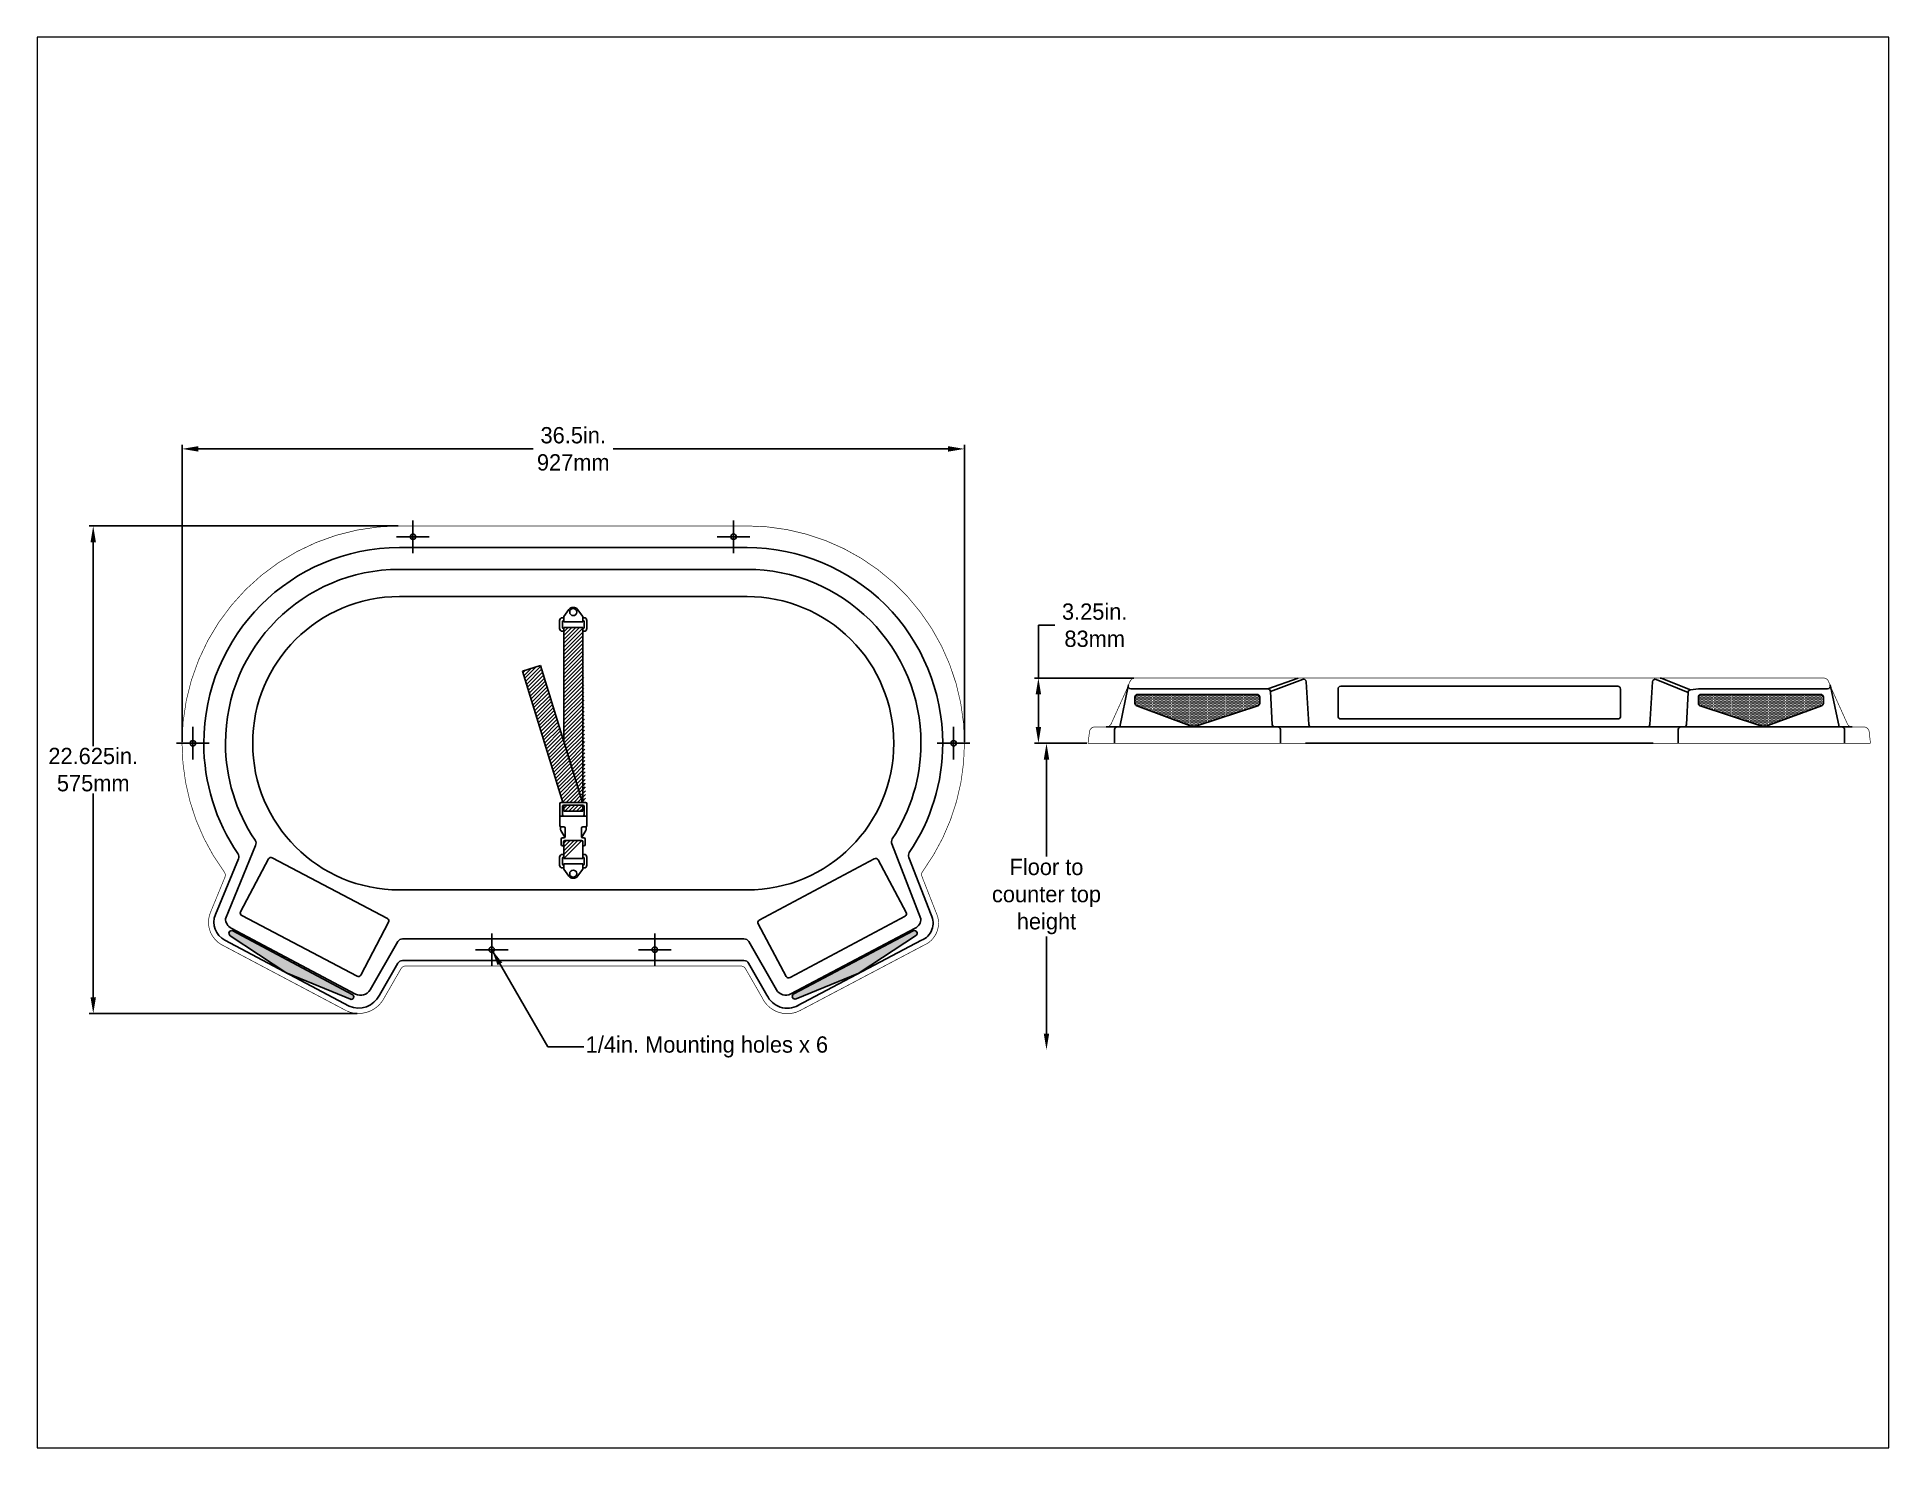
# Paper-space layout 'Sheet1' of a CAD drawing. Extents: x 1.05 to 9.45, y 0.8 to 7.2.
# The model-space entities are those that its viewports show. They can reach past a viewport. Long polylines and large blocks are cut down to what shows.
import ezdxf

# ---------------------------------------------------------------- set-up
doc = ezdxf.new("R2010")
doc.units = 0
doc.header["$MEASUREMENT"] = 0
doc.layers.get('0').update_dxf_attribs({"linetype": 'CONTINUOUS'})
doc.layers.get('DEFPOINTS').update_dxf_attribs({"linetype": 'CONTINUOUS'})
doc.dimstyles.get("Standard").update_dxf_attribs({"dimtxt": 0.18, "dimasz": 0.18, "dimexe": 0.18, "dimexo": 0.0625, "dimgap": 0.09, "dimtad": 0, "dimtih": 1, "dimtoh": 1, "dimdec": 4, "dimzin": 0, "dimdsep": 46, "dimtxsty": 'Standard', "dimcen": 0.09, "dimadec": 0, "dimazin": 0, "dimtfac": 1, "dimtdec": 4, "dimtofl": 0, "dimtmove": 0, "dimatfit": 3, "dimfxl": 1, "dimtolj": 1, "dimtzin": 0, "dimarcsym": 0})
pattern_1 = [(45, (0, 0), (-0.08838834764831843, 0.08838834764831845), [])]
pattern_2 = [(0, (41.68724678335843, 21.06563347981003), (0.03125, 0.0625), [0, -0.0625])]
pattern_3 = [(0, (0, 0), (0.03125, 0.0625), [0, -0.0625])]

# ---------------------------------------------------------------- blocks, each defined once
blk = doc.blocks.new('*D0')
at = {"color": 0, "lineweight": -2}
for p, q in [((0.06684206351361865, 9.91262593432341), (0.06684206351361865, 23.57342329522304)), ((0.8168420635136187, 23.39342329522304), (16.22684206351362, 23.39342329522304)), ((35.31684206351361, 23.39342329522304), (19.90684206351361, 23.39342329522304)), ((36.06684206351361, 9.912625934323398), (36.06684206351361, 23.57342329522304))]:
    blk.add_line(p, q, dxfattribs=at)
at = {"color": 0}
for points in [[(0.8168420635136187, 23.51842329522304), (0.8168420635136187, 23.26842329522304), (0.06684206351361865, 23.39342329522304)], [(35.31684206351361, 23.26842329522304), (35.31684206351361, 23.51842329522304), (36.06684206351361, 23.39342329522304)]]:
    blk.add_solid(points, dxfattribs=at)
at = {"layer": 'DEFPOINTS', "color": 0}
for p in [(36.06684206351361, 23.39342329522304), (0.06684206351361865, 9.85012593432341), (36.06684206351361, 9.850125934323398)]:
    blk.add_point(p, dxfattribs=at)
at = {"color": 0, "insert": (18.06684206351362, 23.39342329522304), "char_height": 0.75, "attachment_point": 5}
blk.add_mtext('\\A1;36.5in.\\P927mm', dxfattribs=at)
blk = doc.blocks.new('*D1')
at = {"color": 0, "lineweight": -2}
for p, q in [((10.00434206351362, 19.85012593432341), (-4.199246982344738, 19.85012593432341)), ((-4.019246982344739, 19.10012593432341), (-4.01924698234474, 9.723159250569925)), ((-4.019246982344741, -1.833807433183558), (-4.01924698234474, 7.543159250569923)), ((8.12759617860205, -2.583807433183559), (-4.19924698234474, -2.583807433183558))]:
    blk.add_line(p, q, dxfattribs=at)
at = {"color": 0}
for points in [[(-3.894246982344739, 19.10012593432341), (-4.144246982344739, 19.10012593432341), (-4.019246982344739, 19.85012593432341)], [(-4.144246982344741, -1.833807433183558), (-3.894246982344741, -1.833807433183558), (-4.019246982344741, -2.583807433183558)]]:
    blk.add_solid(points, dxfattribs=at)
at = {"layer": 'DEFPOINTS', "color": 0}
for p in [(10.06684206351362, 19.85012593432341), (-4.019246982344741, -2.583807433183558), (8.19009617860205, -2.583807433183559)]:
    blk.add_point(p, dxfattribs=at)
at = {"color": 0, "insert": (-4.01924698234474, 8.633159250569925), "char_height": 0.75, "attachment_point": 5}
blk.add_mtext('\\A1;22.625in.\\P575mm', dxfattribs=at)
blk = doc.blocks.new('*D2')
at = {"color": 0, "lineweight": -2}
for p, q in [((40.21948654336308, 15.27791587892276), (39.46948654336308, 15.27791587892276)), ((39.46948654336308, 15.27791587892276), (39.46948654336308, 12.85012593432341)), ((43.85405711914417, 12.85012593432341), (39.28948654336308, 12.85012593432341)), ((39.46948654336308, 10.60012593432341), (39.46948654336308, 12.10012593432341)), ((41.69158884687205, 9.85012593432341), (39.28948654336308, 9.85012593432341))]:
    blk.add_line(p, q, dxfattribs=at)
at = {"color": 0}
for points in [[(39.59448654336308, 12.10012593432341), (39.34448654336308, 12.10012593432341), (39.46948654336308, 12.85012593432341)], [(39.34448654336308, 10.60012593432341), (39.59448654336308, 10.60012593432341), (39.46948654336308, 9.85012593432341)]]:
    blk.add_solid(points, dxfattribs=at)
at = {"layer": 'DEFPOINTS', "color": 0}
for p in [(39.84448654336308, 12.85012593432341), (43.91655711914417, 12.85012593432341), (41.75408884687205, 9.85012593432341)]:
    blk.add_point(p, dxfattribs=at)
at = {"color": 0, "insert": (42.05948654336308, 15.27791587892276), "char_height": 0.75, "attachment_point": 5}
blk.add_mtext('\\A1;3.25in.\\P83mm', dxfattribs=at)

msp = doc.modelspace()

# ---------------------------------------------------------------- hatches: boundary and pattern name
h = msp.add_hatch()
h.set_pattern_fill('ANSI31', color=256, style=0)
h.set_pattern_definition(pattern_1)
edge = h.paths.add_edge_path()
edge.add_line((18.63293347917404, 7.126923176644091), (18.07043347917404, 7.126923176644091))
edge.add_line((18.50434206351361, 7.126923176644089), (18.50434206351362, 15.17684969750977))
edge.add_line((18.49813236481043, 7.12692317664409), (17.62934206351361, 9.95170505756538))
edge.add_line((17.62934206351362, 15.17684969750977), (17.62934206351362, 9.951705057565386))
edge.add_line((18.50434206351362, 15.17684969750977), (17.62934206351362, 15.17684969750977))
h = msp.add_hatch()
h.set_pattern_fill('ANSI31', color=256, style=0)
h.set_pattern_definition(pattern_1)
edge = h.paths.add_edge_path()
edge.add_line((15.72506094635811, 13.16313573567563), (16.5613970043048, 13.42036520167474))
edge.add_line((16.5613970043048, 13.42036520167474), (18.49695486987427, 7.127241554542735))
edge.add_line((17.58160141052128, 7.12692317664409), (15.72506094635811, 13.16313573567563))
edge.add_line((17.50793347917404, 7.126923176644091), (18.07043347917404, 7.126923176644091))
edge.add_line((18.63293347917404, 7.126923176644091), (18.07043347917404, 7.126923176644091))
h = msp.add_hatch()
h.set_pattern_fill('DOTS', color=256, style=0)
h.set_pattern_definition(pattern_2)
edge = h.paths.add_edge_path()
edge.add_arc((49.5285673245276, 11.6908523862269), 0.125, 288.0548383541583, 360)
edge.add_line((49.6535673245276, 11.6908523862269), (49.6535673245276, 11.97512593432341))
edge.add_arc((49.5285673245276, 11.97512593432341), 0.125, 0, 90)
edge.add_line((49.5285673245276, 12.10012593432341), (44.03764499621911, 12.10012593432341))
edge.add_arc((44.03764499621911, 11.97512593432341), 0.125, 90, 180)
edge.add_line((43.91264499621911, 11.97512593432341), (43.91264499621911, 11.68682574074436))
edge.add_arc((44.03764499621911, 11.68682574074436), 0.125, 180, 249.4902338966621)
edge.add_line((43.99384911714879, 11.56974918042395), (46.42204119819706, 10.66141358831151))
edge.add_arc((46.59722471447837, 11.12971982959313), 0.5, 249.490233896662, 288.0548383541583)
edge.add_line((46.75218827360028, 10.65433967083145), (49.56730821430807, 11.57200734653648))
h = msp.add_hatch()
h.set_pattern_fill('DOTS', color=256, style=0)
h.set_pattern_definition(pattern_2)
edge = h.paths.add_edge_path()
edge.add_arc((72.85845770799443, 11.12955338608332), 0.5, 251.7584332523809, 290.1921223079256)
edge.add_line((73.03104228837829, 10.66028314132692), (75.50469053291492, 11.57002235678091))
edge.add_arc((75.46154438781896, 11.68733991797001), 0.125, 290.1921223079256, 360)
edge.add_line((75.58654438781896, 11.68733991797001), (75.58654438781896, 11.97512593432341))
edge.add_arc((75.46154438781896, 11.97512593432341), 0.125, 0, 90)
edge.add_line((75.46154438781896, 12.10012593432341), (69.95837347532473, 12.10012593432341))
edge.add_arc((69.95837347532473, 11.97512593432341), 0.125, 90, 180)
edge.add_line((69.83337347532473, 11.97512593432341), (69.83337347532473, 11.69054176033912))
edge.add_arc((69.95837347532473, 11.69054176033912), 0.125, 180, 251.758433252381)
edge.add_line((69.91924547298007, 11.57182360910471), (72.70194569861576, 10.65468078114569))
h = msp.add_hatch()
h.set_pattern_fill('ANSI31', color=256, style=0)
h.set_pattern_definition(pattern_1)
edge = h.paths.add_edge_path()
edge.add_line((18.07043347917404, 7.001923176644091), (17.63293347917404, 7.001923176644091))
edge.add_line((18.07043347917404, 7.001923176644091), (18.50793347917404, 7.001923176644091))
edge.add_line((18.50434206351362, 6.724755173156822), (18.50434206351362, 7.001923176644092))
edge.add_line((18.50434206351362, 6.724755173156822), (17.62934206351362, 6.724755173156822))
edge.add_line((17.62934206351362, 7.001819905192582), (17.62934206351362, 6.724755173156821))
h = msp.add_hatch()
h.set_pattern_fill('ANSI31', color=256, style=0)
h.set_pattern_definition(pattern_1)
edge = h.paths.add_edge_path()
edge.add_line((18.44923278872506, 5.37692317664409), (18.07043347917404, 5.376923176644092))
edge.add_arc((18.44923278872506, 5.314423176644091), 0.0625, 0, 89.9999999999999)
edge.add_arc((17.68565853188807, 5.314423176644091), 0.0625, 90.0000000000001, 180)
edge.add_line((17.68565853188807, 5.376923176644091), (18.07043347917404, 5.376923176644092))
edge.add_line((17.62934206351362, 5.341528626093039), (17.62934206351362, 4.550520878442106))
edge.add_line((18.50434206351361, 4.550520878442106), (18.50434206351361, 5.343905677085529))
edge.add_line((17.62934206351362, 4.550520878442107), (18.50434206351362, 4.550520878442107))
h = msp.add_hatch()
h.set_pattern_fill('DOTS', color=256, style=0)
h.set_pattern_definition(pattern_3)
edge = h.paths.add_edge_path()
edge.add_arc((2.352011069226758, 1.102986498100257), 0.125, 62.01158404600768, 152.1142367835169)
edge.add_arc((2.350398212860685, 1.099938511338922), 0.125, 152.1142367835172, 236.5935065298165)
edge.add_line((4.890344038660587, -0.7249992966521565), (2.281576293874387, 0.9955903275164745))
edge.add_line((7.8183461094234, -1.931746371322906), (4.907350967420974, -0.7339985920777456))
edge.add_arc((7.856396715852052, -1.839268528839358), 0.1, 247.634967037212, 332.1142367835151)
edge.add_arc((7.841320541169166, -1.814307682558074), 0.125, 332.1142367835153, 422.0115840460077)
edge.add_line((2.41067269911101, 1.213366809656816), (7.899982171053418, -1.703927371001515))
edge.add_arc((4.945401573849626, -0.6415207495941982), 0.1, 236.5935065298166, 247.634967037212)
h = msp.add_hatch()
h.set_pattern_fill('DOTS', color=256, style=0)
h.set_pattern_definition(pattern_3)
edge = h.paths.add_edge_path()
edge.add_line((28.21283520427264, -1.683315200622267), (33.71188783167631, 1.215571485039031))
edge.add_arc((28.2711266919663, -1.793891429814887), 0.125, 117.7964545354199, 207.8991072729292)
edge.add_arc((28.27274025815779, -1.796939040862991), 0.125, 207.8991072729295, 292.3783770192288)
edge.add_line((31.2100559523677, -0.7227419855785315), (28.3203304372518, -1.912525263458078))
edge.add_line((31.2100559523677, -0.7227419855785315), (31.22706078475148, -0.7137387295221038))
edge.add_line((33.8543745801195, 1.019960979227154), (31.22706078475148, -0.7137387295221038))
edge.add_arc((33.79929760446053, 1.103426701246788), 0.1, 303.4198375266243, 387.8991072729274)
edge.add_arc((33.77017931936997, 1.104995255846417), 0.125, 27.89910727292751, 117.7964545354199)

# ---------------------------------------------------------------- linework, layer by layer
for p, q in [((10.69184206351362, 18.60012593432341), (10.69184206351362, 20.10012593432341)), ((25.44184206351362, 18.60012593432341), (25.44184206351362, 20.10012593432341)), ((9.941842063513615, 19.35012593432341), (11.44184206351362, 19.35012593432341)), ((26.06684206351361, 18.85012593432341), (10.06684206351362, 18.85012593432341)), ((24.69184206351362, 19.35012593432341), (26.19184206351362, 19.35012593432341)), ((26.06684206351361, 17.85012593432341), (10.06684206351362, 17.85012593432341)), ((26.06684206351361, 16.60012593432341), (10.06684206351362, 16.60012593432341)), ((17.44184206351362, 15.50102916579137), (17.44184206351362, 15.12602916579137)), ((17.62934206351362, 15.62602916579137), (17.56684206351362, 15.62602916579137)), ((17.56684206351362, 15.43852916579137), (17.56684206351361, 15.18852916579137)), ((17.62934206351362, 15.68852916579137), (17.86800982493307, 16.00167045220858)), ((17.62934206351362, 15.43852916579137), (17.62934206351362, 15.68852916579137)), ((18.50434206351362, 15.43852916579137), (17.62934206351362, 15.43852916579137)), ((18.26567430209416, 16.00167045220858), (18.50434206351362, 15.68852916579137)), ((18.50434206351362, 15.43852916579137), (18.50434206351362, 15.68852916579137)), ((18.56684206351362, 15.62602916579137), (18.50434206351362, 15.62602916579137)), ((18.56684206351362, 15.18852916579137), (18.56684206351362, 15.43852916579137)), ((18.69184206351362, 15.12602916579137), (18.69184206351362, 15.50102916579137)), ((17.56684206351362, 15.00102916579137), (17.62934206351362, 15.00102916579137)), ((17.62934206351362, 15.17684969750977), (17.62934206351362, 9.951705057565386)), ((18.50434206351362, 15.17684969750977), (17.62934206351362, 15.17684969750977)), ((18.50434206351361, 7.126923176644089), (18.50434206351362, 15.17684969750977)), ((18.50434206351362, 15.00102916579137), (18.56684206351362, 15.00102916579137)), ((15.72506094635811, 13.16313573567563), (16.5613970043048, 13.42036520167474)), ((17.58160141052128, 7.12692317664409), (15.72506094635811, 13.16313573567563)), ((16.5613970043048, 13.42036520167474), (18.49695486987427, 7.127241554542735)), ((50.01913673967417, 12.35012593432341), (51.4205917619711, 12.85012593432341)), ((50.14392826744014, 12.23234220744973), (51.61669652982181, 12.79021062106668)), ((69.36147925384721, 12.19033011006308), (67.89400317070577, 12.78504702764152)), ((69.47186335078433, 12.30805340315756), (68.1162129732878, 12.84144603537134)), ((43.599211871897, 12.47512593432341), (43.22214079668019, 10.60012593432341)), ((50.01913673967417, 12.35012593432341), (43.724211871897, 12.35012593432341)), ((43.91264499621911, 11.97512593432341), (43.91264499621911, 11.68682574074436)), ((49.5285673245276, 12.10012593432341), (44.03764499621911, 12.10012593432341)), ((49.6535673245276, 11.97512593432341), (49.6535673245276, 11.6908523862269)), ((50.14392826744014, 12.23234220744973), (50.23150279337781, 10.71790966119709)), ((51.78571780874645, 12.68133062013463), (51.91192147791317, 10.71711104791251)), ((53.25408884687204, 11.0943457921806), (53.25408884687204, 12.3443457921806)), ((53.37908884687204, 12.4693457921806), (59.75408884687205, 12.4693457921806)), ((59.75408884687205, 12.4693457921806), (66.12908884687204, 12.4693457921806)), ((66.25408884687204, 12.3443457921806), (66.25408884687204, 11.0943457921806)), ((67.72231114132514, 12.67721285278348), (67.59638782776655, 10.71711204421599)), ((69.36147925384721, 12.19033011006308), (69.28557485243454, 10.71868724255522)), ((69.47186335078433, 12.30805340315756), (69.83337347532473, 12.35012593432341)), ((75.78396582184709, 12.35012593432341), (69.83337347532473, 12.35012593432341)), ((69.83337347532473, 11.97512593432341), (69.83337347532473, 11.69054176033912)), ((75.46154438781896, 12.10012593432341), (69.95837347532473, 12.10012593432341)), ((75.58654438781896, 11.97512593432341), (75.58654438781896, 11.68733991797001)), ((75.90896582184709, 12.47512593432341), (76.31173990245867, 10.60012593432341)), ((43.99384911714879, 11.56974918042395), (46.42204119819706, 10.66141358831151)), ((46.75218827360028, 10.65433967083145), (49.56730821430807, 11.57200734653648)), ((69.91924547298007, 11.57182360910471), (72.70194569861576, 10.65468078114569)), ((73.03104228837829, 10.66028314132692), (75.50469053291492, 11.57002235678091)), ((0.5668420635136187, 9.10012593432341), (0.5668420635136187, 10.60012593432341)), ((35.56684206351361, 9.100125934323412), (35.56684206351361, 10.60012593432341)), ((42.59162057459994, 10.60012593432341), (76.91655711914416, 10.60012593432341)), ((42.97214079668019, 10.47512593432341), (42.97214079668019, 9.850125934323408)), ((43.22214079668019, 10.60012593432341), (43.09714079668019, 10.60012593432341)), ((50.35629432114379, 10.60012593432341), (50.48129432114379, 10.60012593432341)), ((50.60629432114379, 10.47512593432341), (50.60629432114379, 9.85012593432341)), ((52.03666425965151, 10.60012593432341), (67.4716449820184, 10.60012593432341)), ((66.12908884687204, 10.9693457921806), (53.37908884687204, 10.9693457921806)), ((68.91074078958184, 10.47512593432341), (68.91074078958184, 9.850125934323412)), ((69.16074078958184, 10.60012593432341), (69.03574078958184, 10.60012593432341)), ((76.31173990245867, 10.60012593432341), (76.43673990245867, 10.60012593432342)), ((76.56173990245867, 10.47512593432342), (76.56173990245867, 9.850125934323412)), ((-0.1831579364863813, 9.85012593432341), (1.316842063513619, 9.85012593432341)), ((3.316842063513619, 9.850125934323408), (3.316842063513619, 9.850125934323408)), ((18.49813236481043, 7.12692317664409), (17.62934206351361, 9.95170505756538)), ((32.81684206351361, 9.850125934323408), (32.81684206351361, 9.850125934323401)), ((34.81684206351361, 9.850125934323412), (36.31684206351361, 9.850125934323412)), ((51.75408884687207, 9.85012593432341), (67.75408884687201, 9.850125934323412)), ((17.44543347917404, 7.064423176644091), (17.44543347917404, 6.064423176644092)), ((17.50793347917404, 7.126923176644091), (18.07043347917404, 7.126923176644091)), ((17.57043347917404, 6.939423176644091), (17.57043347917404, 6.564423176644091)), ((17.62934206351362, 7.001819905192582), (17.62934206351362, 6.724755173156821)), ((18.07043347917404, 7.001923176644091), (17.63293347917404, 7.001923176644091)), ((18.63293347917404, 7.126923176644091), (18.07043347917404, 7.126923176644091)), ((18.07043347917404, 7.001923176644091), (18.50793347917404, 7.001923176644091)), ((18.50434206351362, 6.724755173156822), (18.50434206351362, 7.001923176644092)), ((18.57043347917404, 6.939423176644091), (18.57043347917404, 6.564423176644091)), ((18.69543347917404, 7.064423176644091), (18.69543347917404, 6.064423176644092)), ((17.63293347917404, 6.501923176644091), (17.44543347917404, 6.501923176644089)), ((17.48686671020383, 6.001923176644091), (17.48686671020383, 5.87007896878855)), ((17.50793347917404, 6.001923176644092), (17.63293347917404, 6.001923176644091)), ((17.57043347917404, 6.778031735079793), (17.62934206351362, 6.778031735079793)), ((18.50434206351362, 6.724755173156822), (17.62934206351362, 6.724755173156822)), ((17.63293347917404, 6.501923176644091), (18.07043347917404, 6.501923176644091)), ((18.50793347917404, 6.501923176644091), (18.07043347917404, 6.501923176644091)), ((18.50434206351362, 6.778031735079793), (18.57043347917404, 6.778031735079793)), ((18.50793347917404, 6.501923176644091), (18.69543347917404, 6.501923176644089)), ((18.63293347917404, 6.001923176644092), (18.50793347917404, 6.001923176644091)), ((18.65400024814426, 6.001923176644091), (18.65400024814426, 5.87007896878855)), ((2.066842063513619, 1.776235060535155), (3.45317854705281, 5.149682185757022)), ((17.495637083465, 5.838151281579696), (17.68159821009247, 5.525205910489535)), ((17.51372549562755, 5.439423176644091), (17.51372549562755, 5.189423176644089)), ((17.63293347917404, 5.501923176644091), (17.57622549562755, 5.501923176644091)), ((17.57622549562755, 5.126923176644089), (17.62315853188806, 5.126923176644089)), ((17.62315853188807, 5.18942317664409), (17.62315853188807, 5.314423176644091)), ((17.62315853188807, 5.18942317664409), (17.62315853188807, 5.126923176644089)), ((17.62934206351362, 5.341528626093039), (17.62934206351362, 4.550520878442106)), ((17.68565853188807, 5.376923176644091), (18.07043347917404, 5.376923176644092)), ((17.69543347917404, 5.939423176644091), (17.69543347917404, 5.564423176644091)), ((18.44923278872506, 5.37692317664409), (18.07043347917404, 5.376923176644092)), ((18.44543347917404, 5.939423176644091), (18.44543347917404, 5.564423176644091)), ((18.64522987488308, 5.838151281579696), (18.45926874825562, 5.525205910489535)), ((18.50434206351361, 5.501923176644091), (18.55866582498557, 5.501923176644091)), ((18.50434206351361, 4.550520878442106), (18.50434206351361, 5.343905677085529)), ((18.51173278872506, 5.18942317664409), (18.51173278872506, 5.314423176644091)), ((18.51173278872506, 5.18942317664409), (18.51173278872506, 5.126923176644089)), ((18.55866582498557, 5.126923176644089), (18.51173278872506, 5.126923176644089)), ((18.62116582498557, 5.439423176644091), (18.62116582498557, 5.189423176644089)), ((34.06684206351361, 1.776682267726027), (32.7207714088616, 5.216406883498997)), ((1.60437136003462, 1.966289916888893), (2.660665572273866, 4.536627433052403)), ((2.761199375042791, 2.091310086708911), (4.042643763282998, 4.524497354439795)), ((4.211490656736229, 4.576849303507553), (9.520262877239976, 1.780970638256194)), ((17.44184206351362, 4.611312176458894), (17.44184206351362, 4.236312176458894)), ((17.62934206351362, 4.736312176458894), (17.56684206351362, 4.736312176458894)), ((17.56684206351362, 4.548812176458894), (17.56684206351362, 4.298812176458894)), ((17.62934206351362, 4.550520878442107), (18.50434206351362, 4.550520878442107)), ((17.62934206351362, 4.298812176458894), (18.50434206351362, 4.298812176458894)), ((17.62934206351362, 4.298812176458894), (17.62934206351362, 4.048812176458894)), ((18.56684206351362, 4.736312176458894), (18.50434206351362, 4.736312176458894)), ((18.50434206351362, 4.298812176458894), (18.50434206351362, 4.048812176458894)), ((18.56684206351362, 4.298812176458894), (18.56684206351362, 4.548812176458894)), ((18.69184206351362, 4.236312176458894), (18.69184206351362, 4.611312176458894)), ((26.6273236569652, 1.71052040170786), (31.92018827748122, 4.536397983785642)), ((32.08932874003526, 4.485002420484848), (33.38452263182091, 2.059106136081671)), ((34.53245925213685, 1.958892678127286), (33.50362420905426, 4.587959147283676)), ((17.56684206351362, 4.111312176458894), (17.62934206351362, 4.111312176458894)), ((17.86800982493307, 3.735670890041686), (17.62934206351362, 4.048812176458894)), ((18.50434206351362, 4.048812176458894), (18.26567430209416, 3.735670890041686)), ((18.50434206351362, 4.111312176458894), (18.56684206351362, 4.111312176458894)), ((10.06684206351362, 3.100125934323408), (26.06684206351361, 3.100125934323408)), ((8.122323544614295, -0.8734154719956795), (2.813551324110549, 1.922463193255679)), ((33.33312706852011, 1.88996567352763), (28.0402624480041, -0.9359119085501524)), ((2.241525835049388, 1.161450273455358), (2.239912978683315, 1.158402286694023)), ((4.890344038660587, -0.7249992966521565), (2.281576293874387, 0.9955903275164746)), ((2.332986962093196, 1.334294123825685), (8.048475977599407, -1.690083462329436)), ((2.41067269911101, 1.213366809656816), (7.899982171053418, -1.703927371001515)), ((9.572614826307733, 1.612123744802962), (8.291170438067526, -0.821063522927922)), ((14.31684206351362, -0.3998740656765919), (14.31684206351362, 1.100125934323408)), ((21.81684206351362, -0.3998740656765915), (21.81684206351362, 1.100125934323408)), ((27.87112198545006, -0.8845163452493559), (26.57592809366441, 1.541379939153822)), ((33.80011703903725, 1.334434841736406), (28.08045363709558, -1.682551265318342)), ((28.21283520427264, -1.683315200622267), (33.71188783167631, 1.215571485039032)), ((33.8543745801195, 1.019960979227154), (31.22706078475148, -0.7137387295221038)), ((33.88065093447101, 1.1634847613749), (33.88767489654136, 1.150218305669575)), ((2.040668085317667, 0.7818679529388478), (7.756157100823879, -2.242509633216274)), ((9.994730516324395, 0.7248299265180335), (8.715685042106463, -1.497550510009217)), ((10.21140749786771, 0.8501259343234082), (25.92229467377303, 0.8501259343234081)), ((13.56684206351362, 0.3501259343234081), (15.06684206351362, 0.3501259343234081)), ((21.06684206351362, 0.3501259343234085), (22.56684206351362, 0.3501259343234085)), ((26.13895816287173, 0.7248533671181971), (27.41385168337454, -1.489758704918299)), ((34.09171075844181, 0.7816255592493807), (28.37204735650013, -2.235360547805367)), ((7.8183461094234, -1.931746371322906), (4.907350967420974, -0.7339985920777458)), ((9.996096641158081, -0.2751700734819668), (9.149039005193096, -1.746958494398467)), ((18.06685108582037, -0.1498740656765918), (10.2127736227014, -0.1498740656765918)), ((18.06685108582037, -0.1498740656765918), (25.92103665283769, -0.1498740656765918)), ((26.13770014193639, -0.2751466328818032), (26.98052470517715, -1.739213570507878)), ((31.2100559523677, -0.7227419855785315), (28.3203304372518, -1.912525263458078)), ((31.2100559523677, -0.7227419855785315), (31.22706078475148, -0.7137387295221038)), ((7.951805775346535, -1.872771457913178), (7.944784903193947, -1.886039549123441)), ((28.16065507686525, -1.852380935343374), (28.16226864305675, -1.855428546391481))]:
    msp.add_line(p, q)
at = {"color": 0, "linetype": 'ByBlock'}
for p, q in [((39.88698532672575, 9.85012593432341), (40.02130203904058, 9.85012593432341)), ((39.84130203904058, 9.10012593432341), (39.84130203904058, 4.635772651263296)), ((39.84130203904058, -3.508580631796817), (39.84130203904058, 0.9557726512632958))]:
    msp.add_line(p, q, dxfattribs=at)
at = {"const_width": 0.03}
for points in [[(2.009994251614392, 3.926680709127631, -0.1598319764707735), (0.06684206351361865, 9.85012593432341, -0.414213562373095), (10.06684206351362, 19.85012593432341), (26.06684206351361, 19.85012593432341, -0.4142135623730953), (36.06684206351361, 9.850125934323398, -0.1589447161300881), (34.14414328900594, 3.95460179200492, 0.2562782769130295), (34.11326722533163, 3.716108483246328), (34.76526784644846, 2.049997883327916)], [(43.91655711914417, 12.85012593432341, 0.296391537363743), (43.6881042319891, 12.70166055083678), (43.60998542831947, 12.52589324258009, 0.1049387573097413), (43.599211871897, 12.47512593432342, 0.1049387573097413)], [(75.820073461755, 12.70166055083678, 0.2963915373637425), (75.59162057459994, 12.85012593432341), (68.07044580063972, 12.85012593432341)], [(42.06760652248137, 10.60012593432341, 0.3787344989135532), (41.81948403740154, 10.38070750390068, 0.3787344989135532)], [(42.59162057459994, 10.60012593432341, 0.2963915373637425), (42.820073461755, 10.74859131781005, 0.2963915373637425)], [(77.75408884687204, 9.850125934323412), (77.6939873556664, 10.3783867138309, 0.3814091345269485), (77.44558983486228, 10.60012593432341), (76.91655711914416, 10.60012593432341, -0.2963915373637435), (76.6881042319891, 10.74859131781005)], [(2.039808408056414, 3.683567150320863, 0.2617111131943483), (2.009994251614394, 3.926680709127628, 0.2617111131943483)], [(1.372946289645564, 2.060854375304412, 0.3883536004683656), (1.925887955258779, 0.559774455186967, 0.3883536004683656)], [(34.1858107023648, 0.5500112234372585, 0.4385958422608337), (34.7555287715503, 2.071764240128743, 0.4385958422608337)], [(25.77648926309711, -0.3998740656765923), (10.35733905705549, -0.3998740656765918, 0.2683154221499363), (10.14066207551218, -0.5251700734819668), (9.365715986736413, -1.871662486593092)], [(25.9931527521958, -0.5251466328818031, 0.2682864288034702), (25.77648926309711, -0.3998740656765923, 0.2682864288034702)], [(7.655419704660034, -2.471315177323335, 0.3974120325259308), (9.371654133370521, -1.860723623970532, 0.3974120325259308)], [(26.7525329146401, -1.841779371083469, 0.4393258972696372), (28.53404290003419, -2.432488514793111, 0.4393258972696372)]]:
    msp.add_lwpolyline(points, format="xyb", dxfattribs=at)
for points in [[(68.07044580063972, 12.85012593432341), (43.91655711914417, 12.85012593432341)], [(43.599211871897, 12.47512593432341), (42.820073461755, 10.74859131781005)], [(75.820073461755, 12.70166055083678), (75.89819226542463, 12.52589324258009)], [(75.89819226542463, 12.52589324258009), (75.90896582184709, 12.47512593432341)], [(75.90896582184709, 12.47512593432341), (76.68810423198909, 10.74859131781005)], [(41.75408884687205, 9.85012593432341), (41.81948403740154, 10.38070750390068)], [(42.59162057459994, 10.60012593432341), (42.06760652248137, 10.60012593432341)], [(41.75408884687205, 9.85012593432341), (77.75408884687204, 9.850125934323412)], [(1.373136008295121, 2.061317345065762), (2.039808408056413, 3.683567150320864)], [(1.923740534607455, 0.5608974845841129), (7.639229550113668, -2.463480101571009)], [(34.20834824620363, 0.5605018462545704), (28.48868484426195, -2.456484260800178)], [(25.9931527521958, -0.5251466328818032), (26.76386121607845, -1.863941003302667)]]:
    msp.add_lwpolyline(points, dxfattribs=at)
for centre, radius in [((10.69184206351362, 19.35012593432341), 0.125), ((25.44184206351362, 19.35012593432341), 0.125), ((18.06684206351362, 15.88721540792686), 0.164446489075786), ((0.5668420635136187, 9.85012593432341), 0.125), ((35.56684206351361, 9.85012593432341), 0.125), ((18.06684206351362, 3.850125934323407), 0.164446489075786), ((14.31684206351362, 0.3501259343234081), 0.125), ((21.81684206351362, 0.3501259343234081), 0.125)]:
    msp.add_circle(centre, radius)
for centre, radius, start, end in [((10.06684206351362, 9.850125934323408), 9, 90, 180), ((26.06684206351361, 9.850125934323408), 9, 359.9999999999999, 90), ((10.06684206351362, 9.850125934323408), 8, 90, 180), ((26.06684206351361, 9.850125934323408), 8, 359.9999999999999, 90), ((10.06684206351362, 9.850125934323408), 6.75, 90, 180), ((26.06684206351361, 9.850125934323408), 6.75, 359.9999999999999, 90), ((17.56684206351362, 15.50102916579137), 0.125, 90, 180), ((17.62934206351362, 15.43852916579137), 0.0625, 89.99999999999997, 180), ((18.06684206351362, 15.85012593432341), 0.25, 37.31366274435983, 142.6863372556401), ((18.50434206351362, 15.43852916579137), 0.0625, 0, 89.99999999999997), ((18.56684206351362, 15.50102916579137), 0.125, 0, 90), ((17.56684206351362, 15.12602916579137), 0.125, 180, 270), ((17.62934206351361, 15.18852916579137), 0.0625, 180, 270), ((18.50434206351362, 15.18852916579137), 0.0625, 270, 0), ((18.56684206351362, 15.12602916579137), 0.125, 270, 0), ((51.66097502700811, 12.67331573372372), 0.125, 3.676275276762381, 110.7461363290226), ((67.84705398707328, 12.66919896267605), 0.125, 67.93900240721702, 176.3241823366499), ((68.07044580063972, 12.72512593432341), 0.125, 68.52240414376983, 90), ((43.72941442049974, 12.48032848292616), 0.1303064471721019, 154.9702842244969, 267.711829811935), ((44.03764499621911, 11.97512593432341), 0.125, 90, 180), ((49.5285673245276, 11.97512593432341), 0.125, 0, 90), ((50.01913673967417, 12.22512593432341), 0.125, 3.309536013235937, 90), ((53.37908884687204, 12.3443457921806), 0.125, 90, 180), ((66.12908884687204, 12.3443457921806), 0.125, 0, 90), ((69.48631331669992, 12.18389141829489), 0.125, 96.63821760087143, 177.0474144567859), ((69.95837347532473, 11.97512593432341), 0.125, 90, 180), ((75.46154438781896, 11.97512593432341), 0.125, 0, 90), ((75.78378580619658, 12.47530594997393), 0.1251801450865877, 270.0823943810623, 26.12020554212489), ((75.78396582184709, 12.47512593432341), 0.125, 0, 23.962488974578), ((44.03764499621911, 11.68682574074436), 0.125, 180, 249.4902338966621), ((49.5285673245276, 11.6908523862269), 0.125, 288.0548383541583, 0), ((53.37908884687204, 11.0943457921806), 0.125, 180.0000000000001, 270), ((66.12908884687204, 11.0943457921806), 0.125, 270, 1.399444059843948e-13), ((69.95837347532473, 11.69054176033912), 0.125, 180, 251.758433252381), ((75.46154438781896, 11.68733991797001), 0.125, 290.1921223079256, 0), ((43.09714079668019, 10.47512593432341), 0.125, 90, 180), ((46.59722471447837, 11.12971982959313), 0.5, 249.490233896662, 288.0548383541583), ((50.35629432114379, 10.72512593432341), 0.125, 183.3095360132359, 270), ((50.48129432114379, 10.47512593432341), 0.125, 0, 90), ((52.03666425965151, 10.72512593432341), 0.125, 183.6762752767625, 270), ((67.4716449820184, 10.72512593432341), 0.125, 270, 356.3241823366498), ((69.03574078958184, 10.47512593432341), 0.125, 90, 180), ((69.16074078958184, 10.72512593432341), 0.125, 270, 357.0474144567858), ((72.85845770799443, 11.12955338608332), 0.5, 251.7584332523809, 290.1921223079256), ((76.43673990245867, 10.47512593432342), 0.125, 0, 90), ((10.06684206351362, 9.850125934323408), 9, 180, 214.3439135546917), ((10.06684206351362, 9.850125934323408), 8, 180, 213.9336361574173), ((10.06684206351362, 9.850125934323408), 6.75, 180, 270), ((26.06684206351361, 9.850125934323408), 6.75, 270, 0), ((26.06684206351361, 9.850125934323408), 8, 326.5904516419478, 0), ((26.06684206351361, 9.850125934323408), 9, 326.0110030995892, 0), ((17.50793347917404, 7.064423176644091), 0.0625, 90, 180), ((17.63293347917404, 6.939423176644091), 0.0625, 90, 180), ((18.50793347917404, 6.939423176644091), 0.0625, 0, 90), ((18.63293347917404, 7.064423176644091), 0.0625, 0, 90), ((17.50793347917404, 6.064423176644092), 0.0625, 180, 270), ((17.63293347917404, 6.564423176644091), 0.0625, 180, 270), ((17.63293347917404, 5.939423176644091), 0.0625, 7.016477563892661e-15, 90), ((18.50793347917404, 5.939423176644091), 0.0625, 90, 180), ((18.50793347917404, 6.564423176644091), 0.0625, 270, 0), ((18.63293347917404, 6.064423176644092), 0.0625, 270, 0), ((3.22194319531331, 5.244709613933891), 0.25, 337.6595213204551, 33.9336361574176), ((17.54936671020383, 5.87007896878855), 0.0625, 180, 210.7199975657253), ((17.57622549562755, 5.439423176644091), 0.0625, 90, 180), ((17.57622549562755, 5.189423176644089), 0.0625, 180.0000000000003, 270), ((17.68565853188807, 5.314423176644091), 0.0625, 90.0000000000001, 180), ((17.63293347917404, 5.564423176644091), 0.0625, 270, 7.016477563892661e-15), ((18.50793347917404, 5.564423176644091), 0.0625, 180, 270), ((18.44923278872506, 5.314423176644091), 0.0625, 0, 89.9999999999999), ((18.55866582498557, 5.439423176644091), 0.0625, 0, 90), ((18.55866582498557, 5.189423176644089), 0.0625, 270, 359.9999999999997), ((18.59150024814426, 5.87007896878855), 0.0625, 329.2800024342747, 0), ((32.95358000317322, 5.307512088699627), 0.25, 146.5904516419478, 201.3719433783758), ((2.429430220534366, 4.631654861229272), 0.25, 337.6595213204551, 34.3439135546922), ((4.153243184543493, 4.466249882247059), 0.125, 62.22634998576445, 152.2263499857645), ((17.56684206351362, 4.611312176458894), 0.125, 90, 180), ((17.62934206351362, 4.548812176458894), 0.0625, 90, 180), ((17.62934206351362, 4.298812176458894), 0.0625, 180, 270), ((18.50434206351362, 4.548812176458894), 0.0625, 0, 90), ((18.50434206351362, 4.298812176458894), 0.0625, 270, 0), ((18.56684206351362, 4.611312176458894), 0.125, 0, 90), ((31.97906072710785, 4.426129970858224), 0.125, 28.09790310127398, 118.097903101274), ((33.73643280336588, 4.679064352484305), 0.25, 146.0110030995884, 201.3719433783756), ((17.56684206351362, 4.236312176458894), 0.125, 180, 270), ((18.06684206351362, 3.887215407926858), 0.25, 217.3136627443598, 322.6863372556401), ((18.56684206351362, 4.236312176458894), 0.125, 270, 0), ((2.469989706388738, 1.612582645762639), 0.9350956930669817, 157.7741894582292, 242.6696291699627), ((2.566842063513619, 1.776235060535155), 0.5, 180, 242.1142367835143), ((2.871798796303286, 2.033062614516175), 0.125, 152.2263499857645, 242.2263499857645), ((9.46201540504724, 1.670371216995699), 0.125, 332.2263499857645, 62.22634998576445), ((26.68619610659183, 1.600252388780442), 0.125, 118.097903101274, 208.097903101274), ((33.2742546188935, 2.000233686455045), 0.125, 298.097903101274, 28.09790310127398), ((33.56684206351361, 1.776682267726027), 0.5, 297.8105784207916, 0), ((33.77012787051552, 1.573158517617019), 0.8543652485847246, 292.1108539715089, 26.83908013257675), ((2.350398212860685, 1.099938511338922), 0.125, 152.1142367835172, 236.5935065298165), ((2.352011069226758, 1.102986498100257), 0.125, 62.01158404600768, 152.1142367835169), ((33.77017931936997, 1.104995255846417), 0.125, 27.89910727292751, 117.7964545354199), ((33.79929760446053, 1.103426701246788), 0.1, 303.4198375266243, 27.89910727292743), ((10.21140749786771, 0.6001259343234082), 0.25, 90, 150.0783040068216), ((25.92229467377303, 0.6001259343234081), 0.25, 29.92789457165569, 90), ((4.945401573849626, -0.6415207495941982), 0.1, 236.5935065298166, 247.634967037212), ((8.180571016807033, -0.7628160507351849), 0.125, 242.2263499857645, 332.2263499857645), ((10.2127736227014, -0.3998740656765918), 0.25, 90, 150.0783040068216), ((25.92103665283769, -0.3998740656765918), 0.25, 29.92789457165559, 90), ((7.841320541169166, -1.814307682558074), 0.125, 332.1142367835153, 62.01158404600768), ((8.28233107901983, -1.248142525619967), 0.5, 242.1142367835143, 330.0783040068216), ((27.84717866157194, -1.240303839328721), 0.5, 209.9278945716557, 297.8105784207916), ((27.98138999837747, -0.8256438956227363), 0.125, 208.097903101274, 298.097903101274), ((28.2711266919663, -1.793891429814887), 0.125, 117.7964545354199, 207.8991072729292), ((8.19009617860205, -1.256900806888639), 1.07690662629492, 246.2372987689134, 332.9311718508403), ((7.856396715852052, -1.839268528839358), 0.1, 247.634967037212, 332.1142367835151), ((27.91455463827215, -1.319025073265081), 1.024192505895556, 204.2213698293197, 299.0898811874579), ((28.27274025815779, -1.796939040862991), 0.125, 207.8991072729295, 292.3783770192288)]:
    msp.add_arc(centre, radius, start, end)
at = {"color": 0, "linetype": 'ByBlock'}
for points in [[(39.71630203904058, 9.10012593432341), (39.96630203904058, 9.10012593432341), (39.84130203904058, 9.85012593432341)], [(39.71630203904058, -3.508580631796818), (39.96630203904058, -3.508580631796818), (39.84130203904058, -4.258580631796818)]]:
    msp.add_solid(points, dxfattribs=at)
at = {"layer": 'DEFPOINTS', "color": 0, "linetype": 'ByBlock'}
for p in [(39.82448532672575, 9.85012593432341), (39.84130203904058, -4.258580631796818)]:
    msp.add_point(p, dxfattribs=at)

# ---------------------------------------------------------------- texts
at = {"color": 0, "linetype": 'ByBlock', "insert": (39.84130203904058, 2.795772651263296), "char_height": 0.75, "attachment_point": 5}
msp.add_mtext('Floor to\\Pcounter top\\Pheight', dxfattribs=at)
at = {"insert": (18.64118312395101, -4.12470433352533), "char_height": 0.75, "attachment_point": 4}
msp.add_mtext('1/4in. Mounting holes x 6', dxfattribs=at)

# ---------------------------------------------------------------- dimensions: what is measured, and where the dimension line sits
dim = msp.add_linear_dim(base=(36.06684206351361, 23.39342329522304), p1=(0.06684206351361865, 9.85012593432341), p2=(36.06684206351361, 9.850125934323398), text='36.5in.\\P927mm', dimstyle='Standard', override={"dimtxt": 0.75, "dimasz": 0.75, "dimcen": 0.75})
dim.commit()
dim.dimension.update_dxf_attribs({"geometry": '*D0', "text_midpoint": (18.06684206351362, 23.39342329522304)})
dim = msp.add_linear_dim(base=(-4.019246982344741, -2.583807433183558), p1=(10.06684206351362, 19.85012593432341), p2=(8.19009617860205, -2.583807433183559), angle=90, text='22.625in.\\P575mm', dimstyle='Standard', override={"dimtxt": 0.75, "dimasz": 0.75, "dimcen": 0.75})
dim.commit()
dim.dimension.update_dxf_attribs({"geometry": '*D1', "text_midpoint": (-4.01924698234474, 8.633159250569925)})
dim = msp.add_linear_dim(base=(39.46948654336308, 12.85012593432341), p1=(41.75408884687205, 9.85012593432341), p2=(43.91655711914417, 12.85012593432341), angle=90, text='3.25in.\\P83mm', dimstyle='Standard', override={"dimtxt": 0.75, "dimasz": 0.75, "dimcen": 0.75})
dim.commit()
dim.dimension.update_dxf_attribs({"geometry": '*D2', "text_midpoint": (42.05948654336308, 15.27791587892276), "dimtype": 160})

# ---------------------------------------------------------------- leaders
msp.add_leader([(14.31684206351362, 0.3501259343234081), (16.89769398018001, -4.12470433352533), (18.55118312395101, -4.12470433352533)], dimstyle='Standard', override={"dimtxt": 0.75, "dimasz": 0.75, "dimcen": 0.75})

psp = doc.layouts.new('Sheet1')

# ---------------------------------------------------------------- viewports
at = {"layer": '0'}
psp.add_viewport(center=(5.25, 4), size=(8.4, 6.4), view_center_point=(35.99987285788777, 9.884359480848858), view_height=64.9211462659614, dxfattribs=at)

doc.saveas('drawing.dxf')
